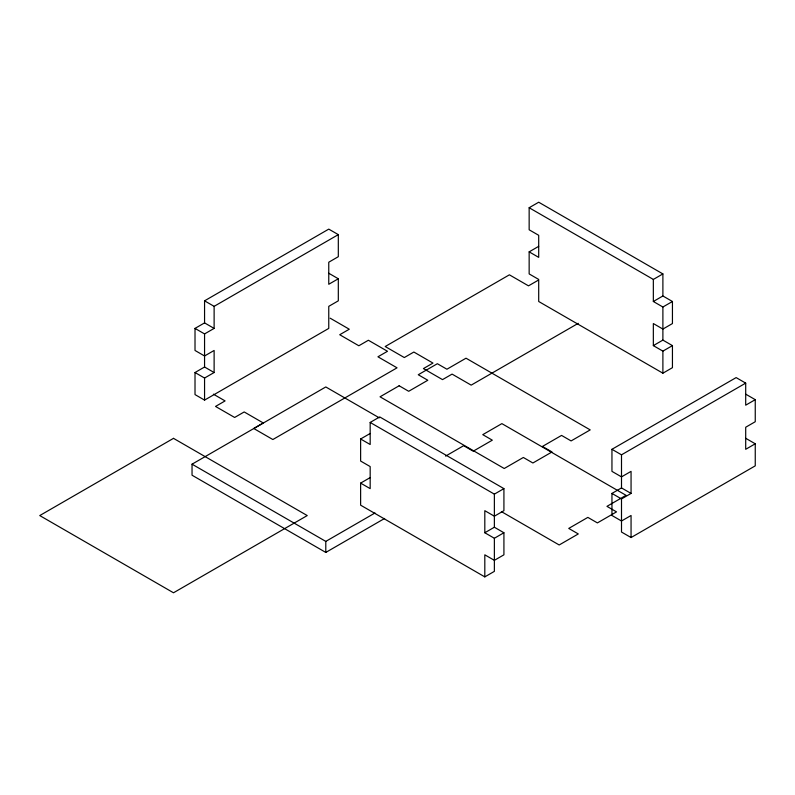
<?xml version="1.0" encoding="UTF-8"?>
<svg xmlns="http://www.w3.org/2000/svg" width="795" height="795" viewBox="0 0 795 795"><rect width="100%" height="100%" fill="white"/><g stroke="black" fill="none" stroke-linecap="round" stroke-linejoin="round"><path stroke-width="1.19" d="M204.563 322.889L204.563 300.828L328.762 229.119L338.312 234.634L338.312 256.696L328.762 262.221L328.762 284.282L338.312 278.767L338.312 300.828L328.762 306.343L328.762 328.405L204.563 400.104L195.014 394.588L195.014 372.527L204.563 367.012L214.123 372.527L214.123 350.466L204.563 355.981L195.014 350.466L195.014 328.405L204.563 322.889L214.123 328.405L214.123 306.343L338.312 234.634M195.014 328.405L204.563 333.92L214.123 328.405M195.014 372.527L204.563 378.042L214.123 372.527M529.152 251.856L538.702 257.371L538.702 235.31L529.152 229.795L529.152 207.733L538.702 202.218L662.891 273.917L662.891 295.978L672.441 301.494L672.441 323.555L662.891 329.07L653.341 323.555L653.341 345.616L662.891 351.132L672.441 345.616L672.441 367.678L662.891 373.193L538.702 301.494L538.702 279.433L529.152 273.917L529.152 251.856L538.702 246.341M384.631 518.449L325.791 552.426L192.042 475.211L192.042 464.181L325.791 386.956L379.285 417.842M538.056 280.337L528.496 285.852L509.396 274.822L385.197 346.521L404.307 357.551L413.857 352.036L432.967 363.077L423.417 368.592L442.517 379.622L452.077 374.107L471.177 385.138L578.243 323.327M484.811 576.882L360.622 505.173L360.622 483.112L370.172 488.627L370.172 466.566L360.622 461.05L360.622 438.989L370.172 444.504L370.172 422.443L379.732 416.928L503.921 488.627L503.921 510.688L494.371 516.203L484.811 510.688L484.811 532.749L494.371 538.265L503.921 532.749L503.921 554.821L494.371 560.336L484.811 554.821L484.811 576.882L494.371 571.367L494.371 538.265M360.622 438.989L370.172 433.474M529.152 207.733L653.341 279.433L662.891 273.917M653.341 279.433L653.341 301.494L662.891 295.978M653.341 301.494L662.891 307.009L672.441 301.494M360.622 483.112L370.172 477.596M445.617 456.111L463.654 445.687L473.214 451.202L492.314 440.172L482.764 434.656L501.874 423.626L626.062 495.325L606.953 506.355L616.513 511.871L597.403 522.911L587.853 517.386L568.743 528.427L578.293 533.942L559.193 544.972L501.377 511.592M653.341 345.616L662.891 340.101L672.441 345.616M192.042 464.181L325.791 541.395L375.002 512.974M370.172 422.443L494.371 494.142L503.921 488.627M611.951 449.304L736.14 377.595L745.7 383.12L745.7 405.182L755.25 399.666L755.25 421.728L745.7 427.243L745.7 449.304L755.25 443.789L755.25 465.85L631.061 537.549L621.501 532.034L621.501 498.942L631.061 493.427L631.061 471.365L621.501 476.881L611.951 471.365L611.951 449.304L621.501 454.82L745.7 383.12M484.811 532.749L494.371 527.234L503.921 532.749M631.061 537.549L631.061 515.488L621.501 521.003L611.951 515.488L611.951 493.427L621.501 487.911L631.061 493.427M745.7 394.151L755.25 399.666M745.7 438.274L755.25 443.789M328.762 273.251L338.312 278.767M330.173 318.189L349.273 329.219L339.723 334.735L358.833 345.765L368.383 340.25L387.493 351.281L377.933 356.796L397.043 367.827L272.854 439.526L253.744 428.495L263.294 422.98L244.194 411.949L234.644 417.464L215.534 406.434L225.084 400.918L213.408 394.181M611.951 493.427L621.501 498.942M204.563 300.828L214.123 306.343M662.891 307.009L662.891 340.101M662.891 351.132L662.891 373.193M621.501 454.82L621.501 487.911M494.371 494.142L494.371 527.234M325.791 541.395L325.791 552.426M204.563 333.92L204.563 367.012M204.563 378.042L204.563 400.104M173.499 438.353L39.75 515.567L173.499 592.782L307.238 515.567L173.499 438.353M399.15 385.774L380.04 396.804L504.239 468.503L523.339 457.473L532.898 462.988L551.998 451.958L542.448 446.442L561.558 435.412L571.108 440.927L590.208 429.896L466.019 358.197L446.919 369.228L437.359 363.713L418.259 374.743L427.809 380.258L408.7 391.289L399.15 385.774"/></g></svg>
